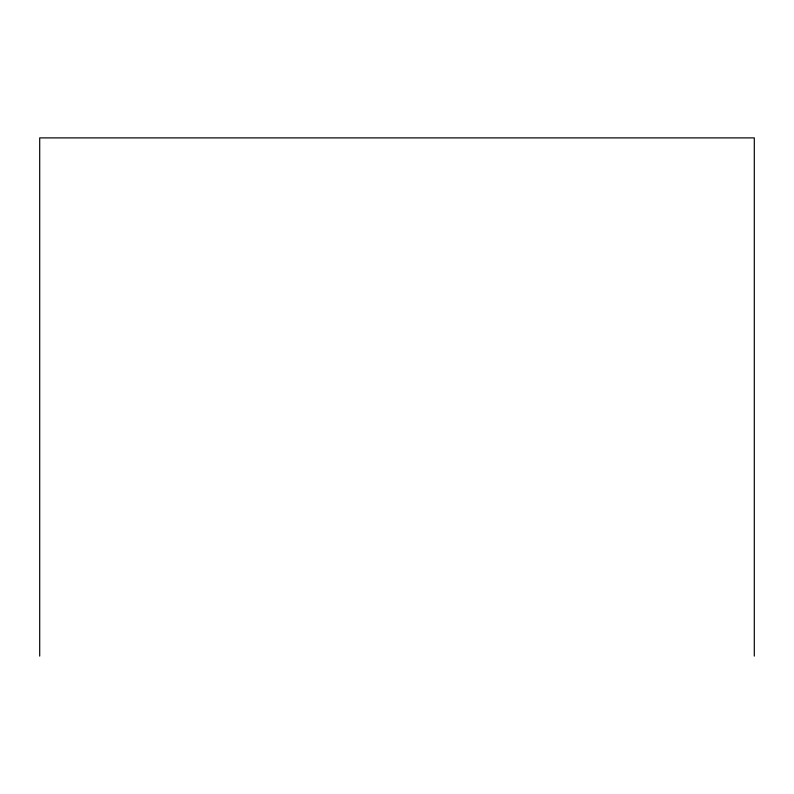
<?xml version="1.0" encoding="UTF-8"?>
<svg xmlns="http://www.w3.org/2000/svg" width="794" height="794" viewBox="0 0 794 794"><rect width="100%" height="100%" fill="white"/><g stroke="black" fill="none" stroke-linecap="round" stroke-linejoin="round"><path stroke-width="1.19" d="M754.3 656.112L754.3 137.888L39.7 137.888L39.7 656.112"/></g></svg>
